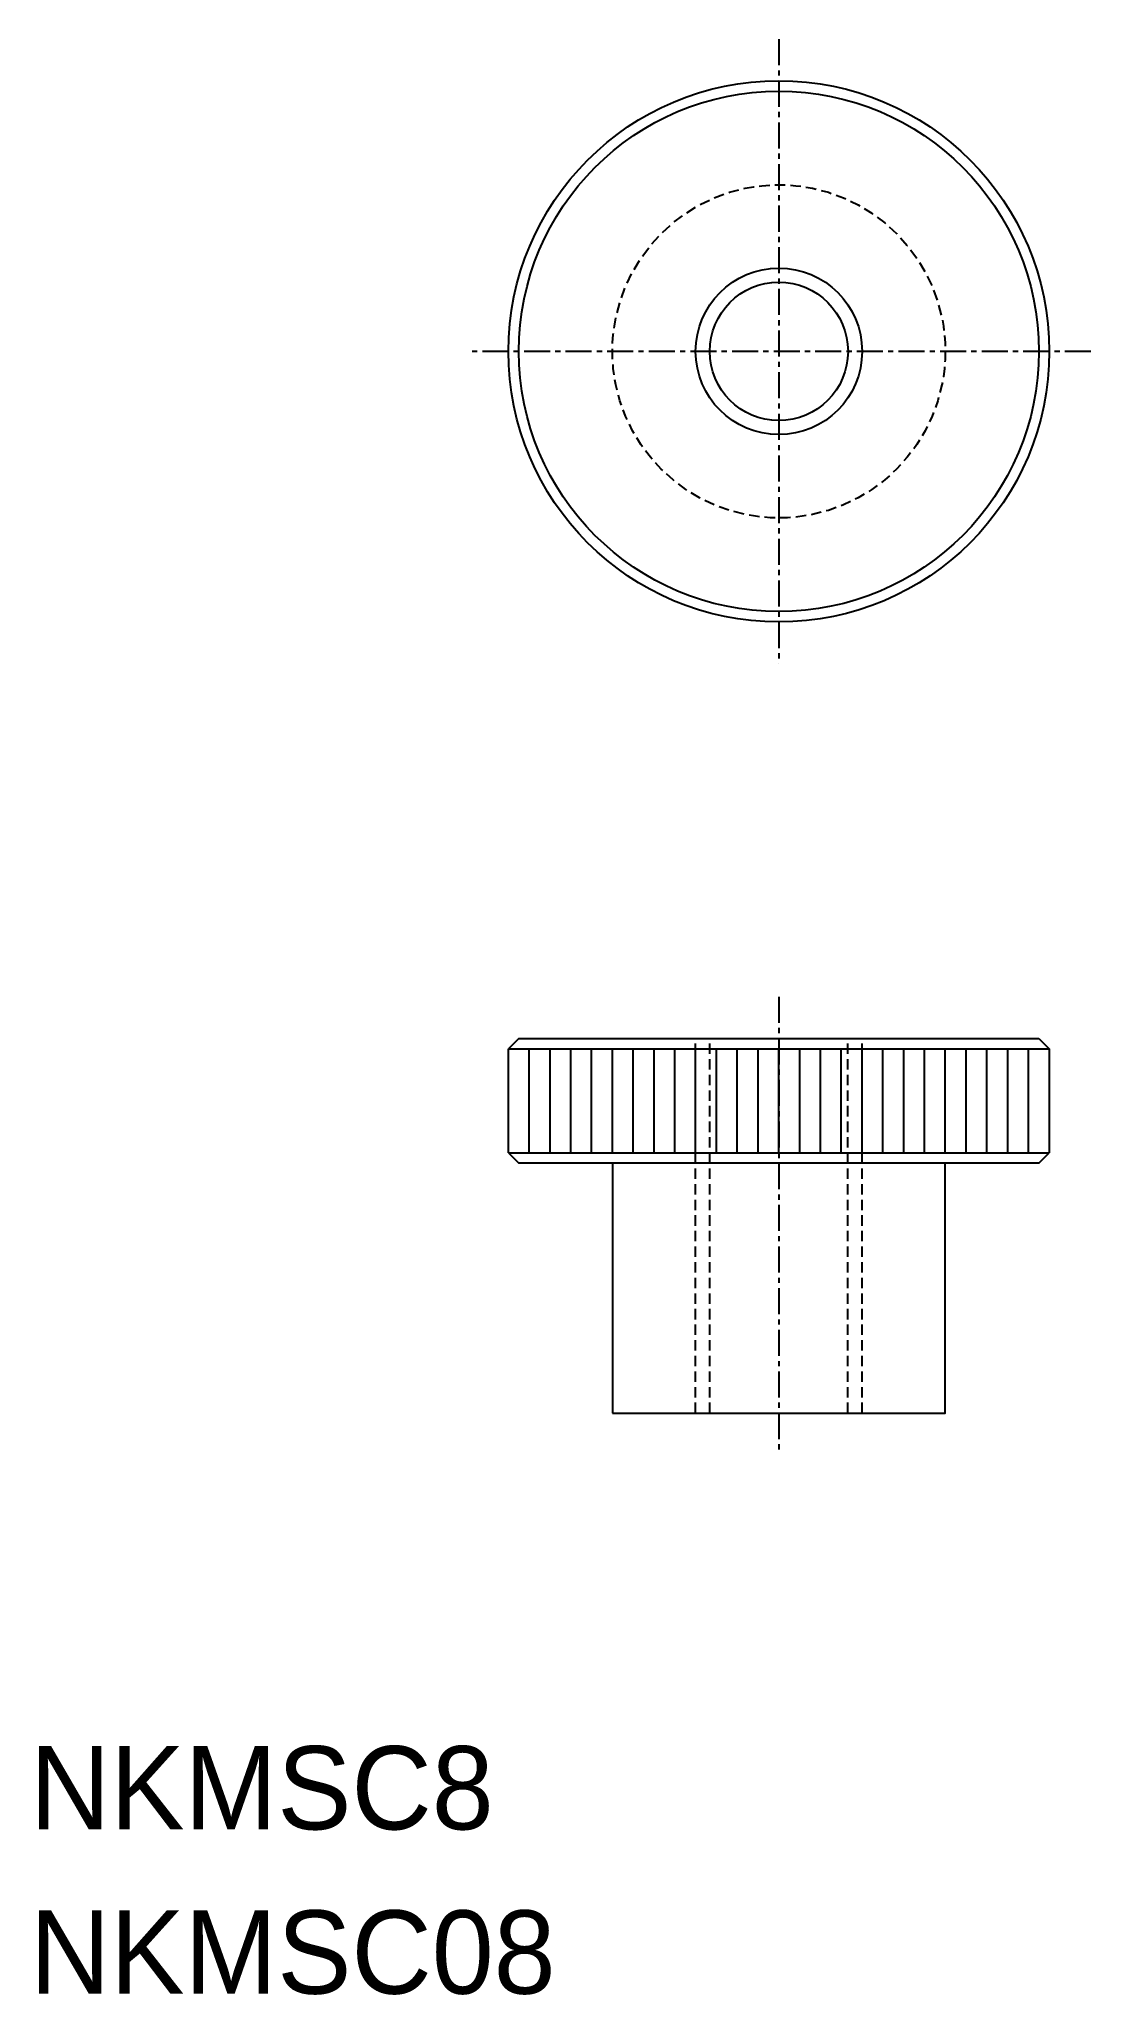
# Model space of a CAD drawing. Extents: x -12175.5 to -12125, y -199.3 to -105.3.
import ezdxf

# ---------------------------------------------------------------- set-up
doc = ezdxf.new("R2010")
doc.units = 0
doc.linetypes.add('CENTER', pattern=[2, 1.25, -0.25, 0.25, -0.25])
doc.linetypes.add('DASHED', pattern=[0.75, 0.5, -0.25])
doc.layers.get('0').update_dxf_attribs({"linetype": 'CONTINUOUS'})
doc.layers.add('CENTER', color=1, linetype='CENTER')

msp = doc.modelspace()

# ---------------------------------------------------------------- linework, layer by layer
at = {"color": 7, "linetype": 'CONTINUOUS'}
for p, q in [((-12152.457, -153.341), (-12152.957, -153.841)), ((-12152.957, -153.841), (-12126.957, -153.841)), ((-12152.957, -158.841), (-12152.957, -153.841)), ((-12152.457, -153.341), (-12127.457, -153.341)), ((-12151.957, -158.841), (-12151.957, -153.841)), ((-12150.957, -158.841), (-12150.957, -153.841)), ((-12149.957, -158.841), (-12149.957, -153.841)), ((-12148.957, -158.841), (-12148.957, -153.841)), ((-12147.957, -158.841), (-12147.957, -153.841)), ((-12146.957, -158.841), (-12146.957, -153.841)), ((-12145.957, -158.841), (-12145.957, -153.841)), ((-12144.957, -158.841), (-12144.957, -153.841)), ((-12143.957, -158.841), (-12143.957, -153.841)), ((-12142.957, -158.841), (-12142.957, -153.841)), ((-12141.957, -158.841), (-12141.957, -153.841)), ((-12140.957, -158.841), (-12140.957, -153.841)), ((-12139.957, -158.841), (-12139.957, -153.841)), ((-12138.957, -158.841), (-12138.957, -153.841)), ((-12137.957, -158.841), (-12137.957, -153.841)), ((-12136.957, -158.841), (-12136.957, -153.841)), ((-12135.957, -158.841), (-12135.957, -153.841)), ((-12134.957, -158.841), (-12134.957, -153.841)), ((-12133.957, -158.841), (-12133.957, -153.841)), ((-12132.957, -158.841), (-12132.957, -153.841)), ((-12131.957, -158.841), (-12131.957, -153.841)), ((-12130.957, -158.841), (-12130.957, -153.841)), ((-12129.957, -158.841), (-12129.957, -153.841)), ((-12128.957, -158.841), (-12128.957, -153.841)), ((-12127.957, -158.841), (-12127.957, -153.841)), ((-12127.457, -153.341), (-12126.957, -153.841)), ((-12126.957, -153.841), (-12126.957, -158.841)), ((-12152.957, -158.841), (-12126.957, -158.841)), ((-12152.957, -158.841), (-12152.457, -159.341)), ((-12127.457, -159.341), (-12152.457, -159.341)), ((-12145.957, -158.841), (-12145.957, -158.841)), ((-12127.457, -159.341), (-12126.957, -158.841))]:
    msp.add_line(p, q, dxfattribs=at)
at = {"color": 3, "linetype": 'DASHED'}
for p, q in [((-12143.957, -171.341), (-12143.957, -153.341)), ((-12143.281, -171.341), (-12143.281, -153.341)), ((-12136.634, -171.341), (-12136.634, -153.341)), ((-12135.957, -171.341), (-12135.957, -153.341))]:
    msp.add_line(p, q, dxfattribs=at)
at = {"color": 7, "linetype": 'CONTINUOUS'}
msp.add_lwpolyline([(-12147.957, -171.341), (-12131.957, -171.341), (-12131.957, -159.341), (-12147.957, -159.341)], close=True, dxfattribs=at)
for radius in [13, 12.5, 3.324]:
    msp.add_circle((-12139.957, -120.341), radius, dxfattribs=at)
at = {"color": 3, "linetype": 'DASHED'}
msp.add_circle((-12139.957, -120.341), 8, dxfattribs=at)
at = {"color": 3, "linetype": 'CONTINUOUS'}
msp.add_circle((-12139.957, -120.341), 4, dxfattribs=at)
at = {"layer": 'CENTER', "color": 1, "linetype": 'CENTER'}
for p, q in [((-12139.957, -105.341), (-12139.957, -135.341)), ((-12124.957, -120.341), (-12154.957, -120.341)), ((-12139.957, -151.341), (-12139.957, -173.341))]:
    msp.add_line(p, q, dxfattribs=at)

# ---------------------------------------------------------------- texts
at = {"color": 7, "linetype": 'CONTINUOUS'}
for s, p in [('NKMSC8', (-12175.957, -191.341)), ('NKMSC08', (-12175.957, -199.234))]:
    msp.add_text(s, height=4, dxfattribs=at).set_placement(p)

doc.saveas('drawing.dxf')
